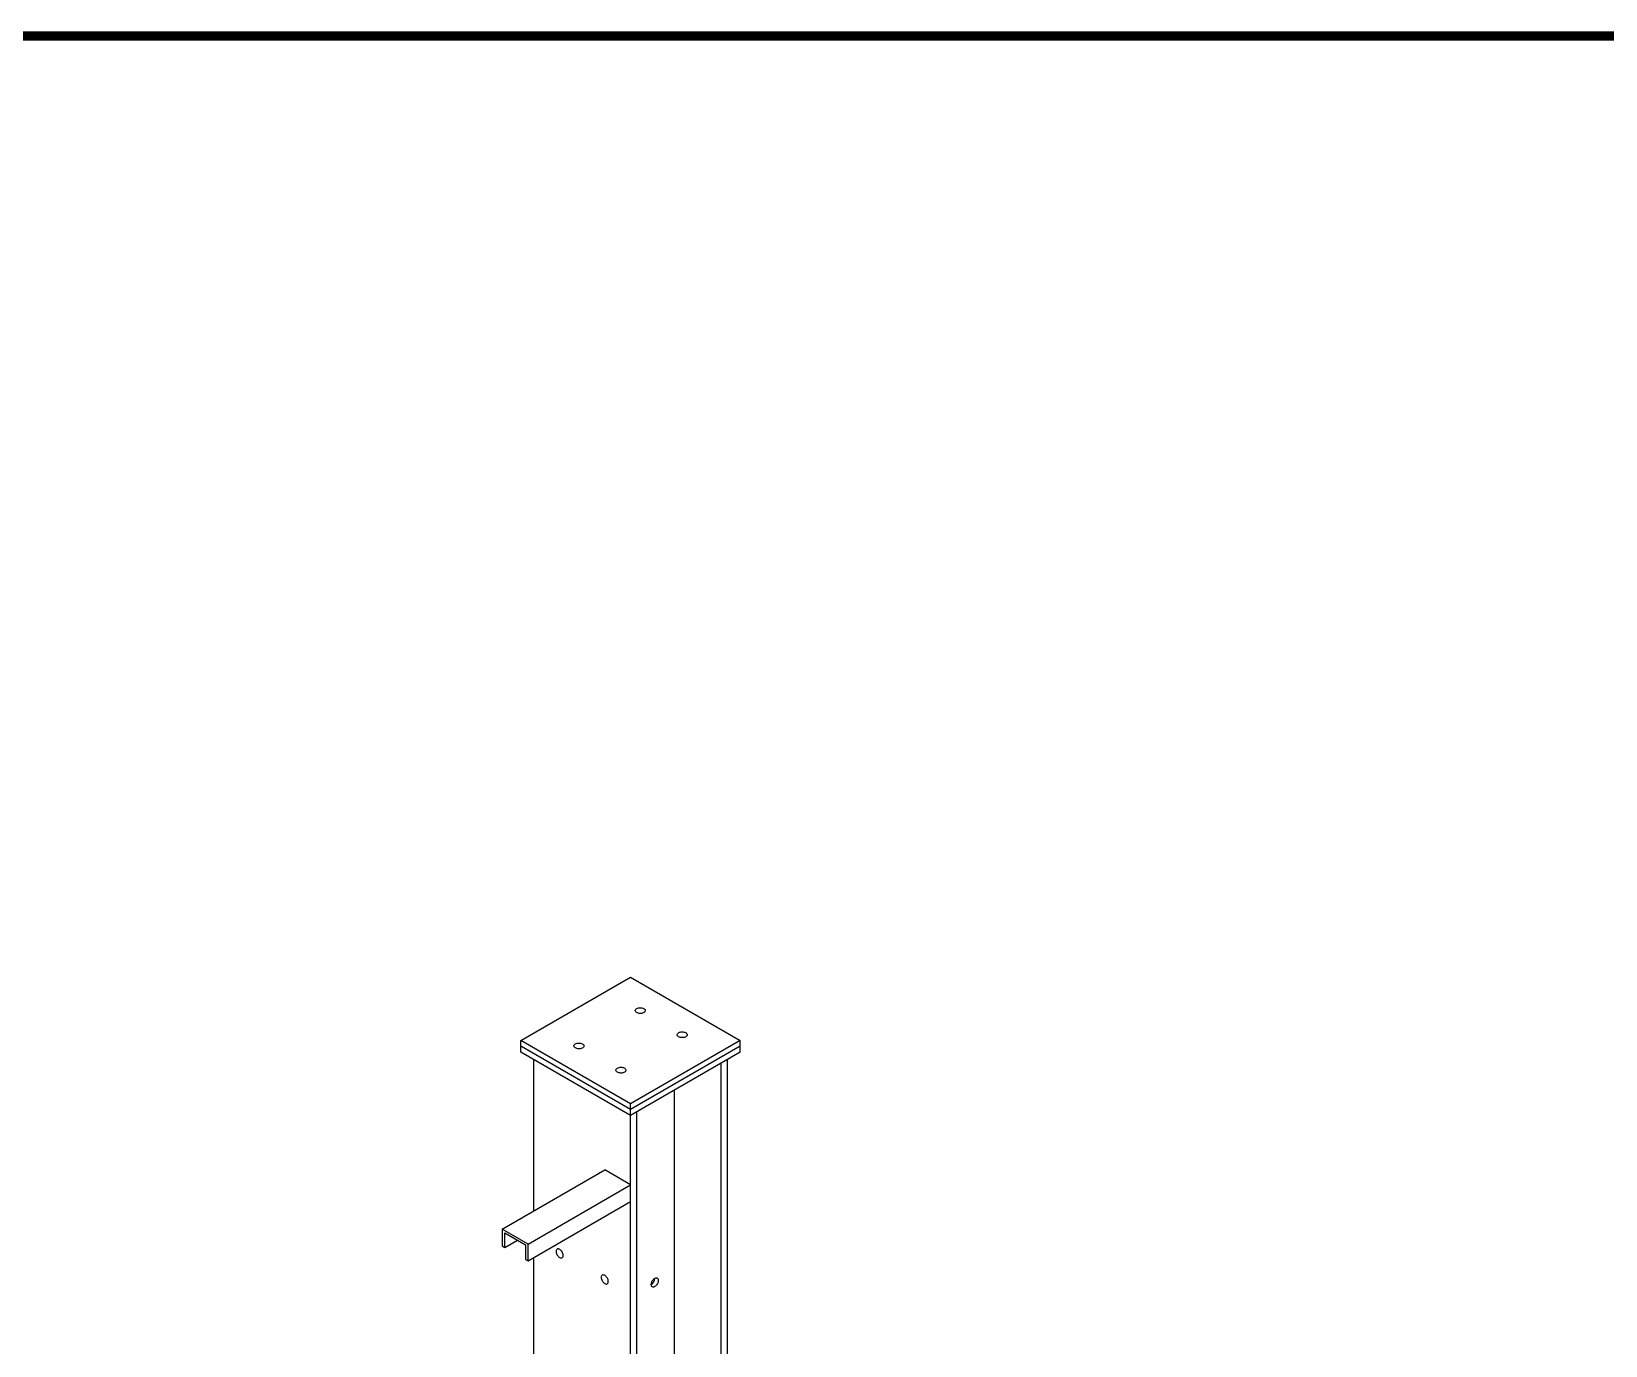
# Model space of a CAD drawing. Header units: millimetres. Extents: x 0 to 16187, y -20471 to 6290.
# Drawn here: x 9626.8 to 9799.3, y 3279.6 to 3423.6 of the extents above; entities that cross this region are included whole.
import ezdxf
from ezdxf.enums import TextEntityAlignment as Align

# ---------------------------------------------------------------- set-up
doc = ezdxf.new("R2010")
doc.units = ezdxf.units.MM
doc.layers.add('BORDER1', color=3, linetype='Continuous')
doc.layers.add('BORDER2', color=7, linetype='Continuous')
doc.styles.add('ROMANC', font='ROMANC', dxfattribs={"height": 5})
doc.styles.add('ROMANS', font='ROMANS.shx', dxfattribs={"width": 0.8})
doc.styles.add('ROMANT', font='ROMANT', dxfattribs={"height": 4})

# ---------------------------------------------------------------- blocks, each defined once
blk = doc.blocks.new('*U609')
at = {"layer": 'BORDER1', "color": 154, "true_color": 0x1859a9, "const_width": 1}
blk.add_lwpolyline([(1.81, 811), (1144, 811), (1144, 0), (0, 0), (0, 811)], close=True, dxfattribs=at)
at = {"layer": 'BORDER2', "flags": 8}
for tag, height, style, p in [('REV-A', 3.24, 'ROMANS', (986.93, 140.25)), ('RE-A', 8.06, 'ROMANT', (1084.63, 7.17))]:
    blk.add_attdef(tag, text='', height=height, dxfattribs=dict(at, style=style)).set_placement(p, align=Align.CENTER)
at = {"layer": 'BORDER2', "style": 'ROMANS', "width": 3.830216}
blk.add_attdef('DATE-A', text='', height=3.24, dxfattribs=at).set_placement((995.51, 140.25), (1008.51, 140.25), align=Align.FIT)
at = {"layer": 'BORDER2'}
for tag, height, style, p in [('DRN-A', 3.24, 'ROMANS', (1018.38, 140.25)), ('CHD-A', 3.24, 'ROMANS', (1032.35, 140.25)), ('APD-A', 3.24, 'ROMANS', (1046.64, 140.25)), ('CONS_CONT_VEND', 4.2, 'ROMANC', (1061.39, 72.83))]:
    blk.add_attdef(tag, text='', height=height, dxfattribs=dict(at, style=style)).set_placement(p, align=Align.CENTER)
at = {"layer": 'BORDER2', "style": 'ROMANS', "width": 0.8}
for tag, p, height in [('1:X', (997.23, 122.55), 3.5), ('LOC', (1042.74, 122.55), 3.5), ('PROJ_NO', (1118.64, 122.55), 3.5), ('CONS_DRG_NO', (1011, 63), 3)]:
    blk.add_attdef(tag, p, '', height=height, dxfattribs=at)
at = {"layer": 'BORDER2', "lineweight": 30, "width": 0.8, "flags": 104}
blk.add_attdef('COMMENTS-A', text='', height=2.2, dxfattribs=at).set_placement((1055.21, 142.07), align=Align.MIDDLE_LEFT)
at = {"layer": 'BORDER2', "style": 'ROMANS', "width": 0.8}
for tag, p in [('PROJECT_TITLE_1', (1061.07, 55.35)), ('PROJECT_TITLE_2', (1061.07, 49.3))]:
    blk.add_attdef(tag, text='', height=3.5, dxfattribs=at).set_placement(p, align=Align.MIDDLE)
at = {"layer": 'BORDER2', "style": 'ROMANT', "width": 0.8}
for tag, p in [('DRG_TITLE_1', (1061.07, 36.31)), ('DRG_TITLE_2', (1061.07, 28.31)), ('DRG_TITLE_3', (1061.07, 20.31))]:
    blk.add_attdef(tag, text='', height=5, dxfattribs=at).set_placement(p, align=Align.CENTER)
at = {"layer": 'BORDER2', "style": 'ROMANT'}
for tag, p in [('AR', (995, 7.17)), ('PA', (1011.74, 7.17)), ('DC', (1028.45, 7.17)), ('TS', (1120.84, 7.17))]:
    blk.add_attdef(tag, p, '', height=8.06, dxfattribs=at)
for tag, p in [('SRNO', (1074.7, 7.17)), ('SH', (1115.8, 7.18))]:
    blk.add_attdef(tag, text='', height=8.06, dxfattribs=at).set_placement(p, align=Align.RIGHT)
at = {"layer": 'BORDER2', "style": 'ROMANS', "flags": 2}
blk.add_attdef('TB_VERSION', text='', height=2, dxfattribs=at).set_placement((1, -1), align=Align.TOP_LEFT)

msp = doc.modelspace()

# ---------------------------------------------------------------- linework, layer by layer
at = {"color": 7, "linetype": 'Continuous', "lineweight": 25}
for p, q in [((9680.40508, 3313.05743), (9692.4259, 3319.9969)), ((9692.4259, 3319.9969), (9704.44671, 3313.05743)), ((9680.40508, 3312.4042), (9680.40508, 3313.05743)), ((9692.4259, 3306.11796), (9680.40508, 3313.05743)), ((9704.44671, 3313.05743), (9692.4259, 3306.11796)), ((9704.44671, 3312.4042), (9704.44671, 3313.05743)), ((9692.4259, 3305.46473), (9680.40508, 3312.4042)), ((9680.40508, 3311.75097), (9680.40508, 3312.4042)), ((9692.4259, 3304.8115), (9680.40508, 3311.75097)), ((9704.44671, 3312.4042), (9692.4259, 3305.46473)), ((9704.44671, 3311.75097), (9692.4259, 3304.8115)), ((9704.44671, 3311.75097), (9704.44671, 3312.4042)), ((9681.8193, 3294.36011), (9681.8193, 3310.93456)), ((9702.36075, 3219.25737), (9702.36075, 3310.54677)), ((9703.0325, 3219.64516), (9703.0325, 3310.93456)), ((9697.2519, 3222.20665), (9697.2519, 3307.59749)), ((9692.4259, 3305.46473), (9692.4259, 3306.11796)), ((9692.4259, 3304.8115), (9692.4259, 3305.46473)), ((9692.4259, 3165.83612), (9692.4259, 3304.8115)), ((9693.09765, 3166.22391), (9693.09765, 3305.19929)), ((9678.35447, 3292.35991), (9689.59747, 3298.85035)), ((9681.1829, 3290.72709), (9692.4259, 3297.21754)), ((9692.4259, 3297.21754), (9689.59747, 3298.85035)), ((9692.4259, 3295.38032), (9692.4259, 3297.21754)), ((9681.1829, 3288.88988), (9692.4259, 3295.38032)), ((9681.1829, 3290.72709), (9678.35447, 3292.35991)), ((9678.35447, 3292.35991), (9678.35447, 3290.52269)), ((9678.35447, 3290.52269), (9678.63731, 3290.35941)), ((9678.63731, 3291.95166), (9680.90006, 3290.64541)), ((9678.63731, 3290.35941), (9678.63731, 3291.95166)), ((9678.63731, 3290.35941), (9680.0164, 3291.15554)), ((9680.90006, 3290.64541), (9680.90006, 3289.05316)), ((9681.1829, 3288.88988), (9681.1829, 3290.72709)), ((9680.90006, 3289.05316), (9681.1829, 3288.88988)), ((9681.8193, 3261.69848), (9681.8193, 3289.25726))]:
    msp.add_line(p, q, dxfattribs=at)
at = {"color": 7, "linetype": 'Continuous', "lineweight": 25, "flags": 128}
for points in [[(9693.09765, 3316.09855), (9693.03446, 3316.14225), (9692.98579, 3316.19176), (9692.95323, 3316.24549), (9692.9378, 3316.30171), (9692.94002, 3316.35862), (9692.95979, 3316.41438), (9692.9965, 3316.46721), (9693.04896, 3316.51541), (9693.11549, 3316.55742), (9693.19394, 3316.59191), (9693.2818, 3316.61775), (9693.37623, 3316.63412), (9693.47422, 3316.64049), (9693.5726, 3316.63667), (9693.66821, 3316.62276), (9693.75799, 3316.59922), (9693.83904, 3316.5668), (9693.90876, 3316.52655), (9693.96491, 3316.47976), (9694.00569, 3316.42793), (9694.02979, 3316.37274), (9694.03642, 3316.31594), (9694.02538, 3316.25938), (9693.99702, 3316.20486), (9693.95226, 3316.15414), (9693.89252, 3316.10885), (9693.81974, 3316.07045), (9693.73625, 3316.04016), (9693.64474, 3316.01897), (9693.54814, 3316.00755), (9693.44956, 3316.00628), (9693.35217, 3316.01518), (9693.2591, 3316.03398), (9693.17334, 3316.06207), (9693.09765, 3316.09855)], [(9686.38013, 3312.22062), (9686.31694, 3312.26431), (9686.26828, 3312.31382), (9686.23571, 3312.36755), (9686.22029, 3312.42377), (9686.2225, 3312.48068), (9686.24228, 3312.53644), (9686.27899, 3312.58927), (9686.33145, 3312.63747), (9686.39797, 3312.67949), (9686.47643, 3312.71397), (9686.56428, 3312.73981), (9686.65872, 3312.75618), (9686.7567, 3312.76256), (9686.85508, 3312.75873), (9686.9507, 3312.74482), (9687.04047, 3312.72128), (9687.12152, 3312.68886), (9687.19125, 3312.64861), (9687.2474, 3312.60182), (9687.28818, 3312.54999), (9687.31227, 3312.4948), (9687.3189, 3312.438), (9687.30786, 3312.38144), (9687.27951, 3312.32692), (9687.23474, 3312.2762), (9687.17501, 3312.23091), (9687.10223, 3312.19251), (9687.01874, 3312.16223), (9686.92722, 3312.14103), (9686.83062, 3312.12962), (9686.73204, 3312.12834), (9686.63466, 3312.13724), (9686.54159, 3312.15604), (9686.45583, 3312.18413), (9686.38013, 3312.22062)], [(9697.69384, 3313.44523), (9697.63065, 3313.48892), (9697.58199, 3313.53843), (9697.54942, 3313.59216), (9697.534, 3313.64838), (9697.53621, 3313.70529), (9697.55599, 3313.76105), (9697.5927, 3313.81389), (9697.64516, 3313.86208), (9697.71168, 3313.9041), (9697.79013, 3313.93858), (9697.87799, 3313.96442), (9697.97243, 3313.98079), (9698.07041, 3313.98717), (9698.16879, 3313.98334), (9698.2644, 3313.96943), (9698.35418, 3313.94589), (9698.43523, 3313.91347), (9698.50496, 3313.87322), (9698.56111, 3313.82643), (9698.60189, 3313.77461), (9698.62598, 3313.71941), (9698.63261, 3313.66262), (9698.62157, 3313.60605), (9698.59321, 3313.55153), (9698.54845, 3313.50081), (9698.48872, 3313.45553), (9698.41594, 3313.41712), (9698.33245, 3313.38684), (9698.24093, 3313.36565), (9698.14433, 3313.35423), (9698.04575, 3313.35295), (9697.94836, 3313.36186), (9697.85529, 3313.38066), (9697.76953, 3313.40875), (9697.69384, 3313.44523)], [(9690.97633, 3309.56729), (9690.91314, 3309.61098), (9690.86447, 3309.66049), (9690.83191, 3309.71422), (9690.81648, 3309.77044), (9690.8187, 3309.82735), (9690.83847, 3309.88312), (9690.87518, 3309.93595), (9690.92764, 3309.98414), (9690.99417, 3310.02616), (9691.07262, 3310.06064), (9691.16048, 3310.08649), (9691.25491, 3310.10286), (9691.3529, 3310.10923), (9691.45128, 3310.1054), (9691.54689, 3310.09149), (9691.63667, 3310.06795), (9691.71772, 3310.03553), (9691.78744, 3309.99528), (9691.84359, 3309.94849), (9691.88437, 3309.89667), (9691.90847, 3309.84147), (9691.9151, 3309.78468), (9691.90406, 3309.72811), (9691.8757, 3309.67359), (9691.83094, 3309.62288), (9691.7712, 3309.57759), (9691.69842, 3309.53918), (9691.61493, 3309.5089), (9691.52342, 3309.48771), (9691.42682, 3309.47629), (9691.32824, 3309.47501), (9691.23085, 3309.48392), (9691.13778, 3309.50272), (9691.05202, 3309.53081), (9690.97633, 3309.56729)], [(9684.64772, 3289.25553), (9684.71716, 3289.22266), (9684.78438, 3289.20528), (9684.84719, 3289.20395), (9684.9036, 3289.21871), (9684.95178, 3289.24909), (9684.99019, 3289.29411), (9685.0176, 3289.35233), (9685.03311, 3289.42187), (9685.03624, 3289.50049), (9685.02688, 3289.58568), (9685.00533, 3289.67469), (9684.9723, 3289.76467), (9684.92882, 3289.85271), (9684.87632, 3289.93599), (9684.81646, 3290.01184), (9684.75119, 3290.07782), (9684.68258, 3290.1318), (9684.61286, 3290.17205), (9684.54426, 3290.19727), (9684.47898, 3290.20667), (9684.41913, 3290.19992), (9684.36662, 3290.17726), (9684.32315, 3290.13941), (9684.29011, 3290.08758), (9684.26856, 3290.02345), (9684.25921, 3289.94907), (9684.26233, 3289.86683), (9684.27785, 3289.77938), (9684.30525, 3289.68952), (9684.34366, 3289.60015), (9684.39184, 3289.51414), (9684.44825, 3289.43426), (9684.51107, 3289.36306), (9684.57828, 3289.30284), (9684.64772, 3289.25553)], [(9689.59747, 3286.39811), (9689.66691, 3286.36523), (9689.73412, 3286.34785), (9689.79694, 3286.34652), (9689.85335, 3286.36129), (9689.90153, 3286.39166), (9689.93994, 3286.43669), (9689.96734, 3286.4949), (9689.98286, 3286.56444), (9689.98599, 3286.64307), (9689.97663, 3286.72825), (9689.95508, 3286.81726), (9689.92204, 3286.90724), (9689.87857, 3286.99528), (9689.82606, 3287.07857), (9689.76621, 3287.15441), (9689.70093, 3287.22039), (9689.63233, 3287.27437), (9689.56261, 3287.31462), (9689.49401, 3287.33985), (9689.42873, 3287.34924), (9689.36888, 3287.3425), (9689.31637, 3287.31983), (9689.2729, 3287.28198), (9689.23986, 3287.23016), (9689.21831, 3287.16602), (9689.20895, 3287.09164), (9689.21208, 3287.0094), (9689.2276, 3286.92195), (9689.255, 3286.83209), (9689.29341, 3286.74273), (9689.34159, 3286.65672), (9689.398, 3286.57683), (9689.46082, 3286.50563), (9689.52803, 3286.44541), (9689.59747, 3286.39811)], [(9695.46646, 3286.74416), (9695.46021, 3286.66036), (9695.44166, 3286.57204), (9695.41141, 3286.48204), (9695.37042, 3286.39324), (9695.32003, 3286.30851), (9695.26184, 3286.23056), (9695.19773, 3286.16191), (9695.12975, 3286.10475), (9695.0601, 3286.06093), (9694.99101, 3286.03185), (9694.9247, 3286.01845), (9694.8633, 3286.02116), (9694.80879, 3286.03989), (9694.76291, 3286.07404), (9694.72715, 3286.12251), (9694.70265, 3286.18375), (9694.6902, 3286.25578), (9694.6902, 3286.33629), (9694.70265, 3286.4227), (9694.72715, 3286.51222), (9694.76291, 3286.60198), (9694.80879, 3286.6891), (9694.8633, 3286.77077), (9694.9247, 3286.84436), (9694.99101, 3286.90752), (9695.0601, 3286.95822), (9695.12975, 3286.99481), (9695.19773, 3287.01614), (9695.26184, 3287.02151), (9695.32003, 3287.01074), (9695.37042, 3286.9842), (9695.41141, 3286.94272), (9695.44166, 3286.88764), (9695.46021, 3286.82074), (9695.46646, 3286.74416)]]:
    msp.add_lwpolyline(points, dxfattribs=at)
at = {"color": 7, "linetype": 'Continuous', "lineweight": 25}
msp.add_arc((9694.238, 3287.00431), 0.84031, 302.4308687, 357.5691316, dxfattribs=at)

# ---------------------------------------------------------------- block references
at = {"layer": 'BORDER1'}
msp.add_blockref('*U609', (8846.73852, 2612.13313), dxfattribs=at)

doc.saveas('drawing.dxf')
